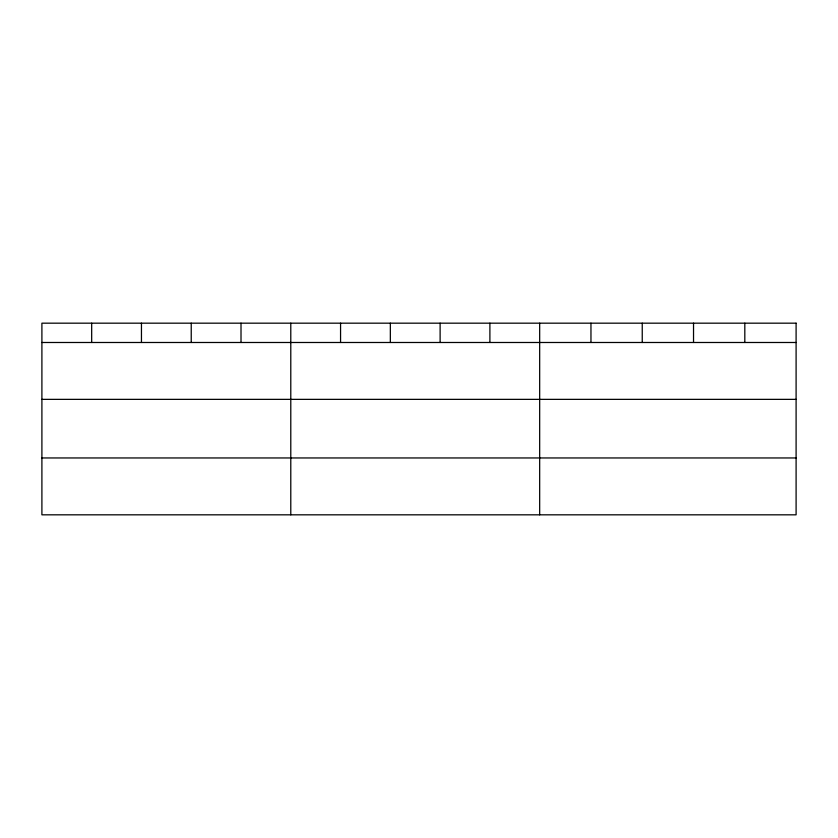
<?xml version="1.0" encoding="UTF-8"?>
<svg xmlns="http://www.w3.org/2000/svg" width="838" height="838" viewBox="0 0 838 838"><rect width="100%" height="100%" fill="white"/><g stroke="black" fill="none" stroke-linecap="round" stroke-linejoin="round"><path stroke-width="1.26" d="M41.9 342.491L796.1 342.491M41.9 399.359L796.1 399.359M41.9 457.957L796.1 457.957M744.814 323.175L744.814 342.491M693.529 323.175L693.529 342.491M642.243 323.175L642.243 342.491M590.958 323.175L590.958 342.491M539.672 323.175L539.672 514.825M489.895 323.175L489.895 342.491M440.118 323.175L440.118 342.491M390.34 323.175L390.34 342.491M340.563 323.175L340.563 342.491M290.786 323.175L290.786 514.825M241.009 323.175L241.009 342.491M191.232 323.175L191.232 342.491M141.454 323.175L141.454 342.491M91.677 323.175L91.677 342.491M796.1 323.175L41.9 323.175L41.9 514.825L796.1 514.825L796.1 323.175"/></g></svg>
